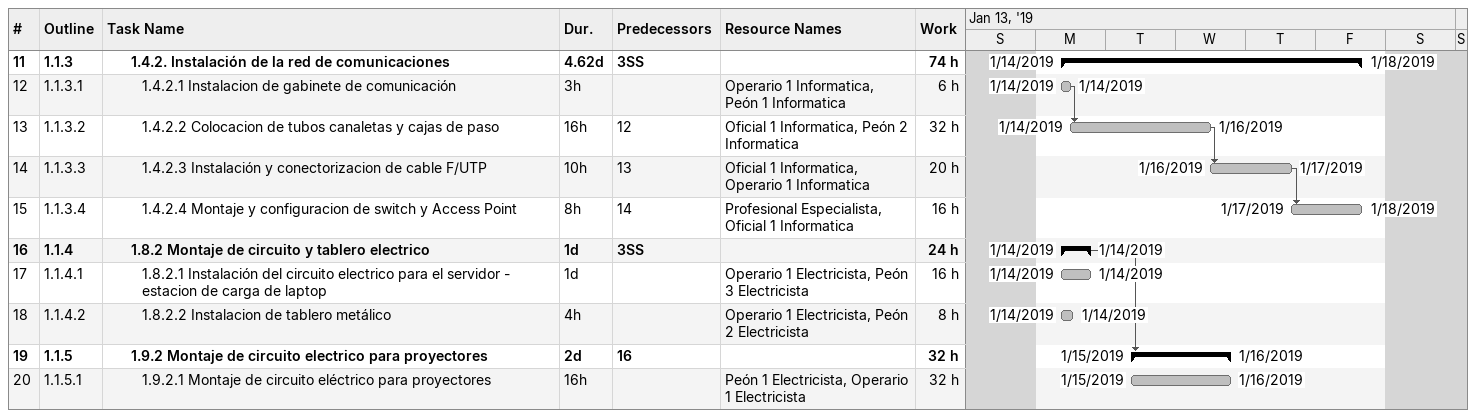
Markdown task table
| ID | WBS | Task | Duration | Start | Finish | Predecessors | Resources | Work (h) |
|---|---|---|---|---|---|---|---|---|
| 11 | 1.1.3 | **1.4.2. Instalación de la red de comunicaciones** | 4.62d | 2019-01-14 | 2019-01-18 | 3SS |  | 74 |
| 12 | 1.1.3.1 | 1.4.2.1 Instalacion de gabinete de comunicación | 3h | 2019-01-14 | 2019-01-14 |  | Operario 1 Informatica, Peón 1 Informatica | 6 |
| 13 | 1.1.3.2 | 1.4.2.2 Colocacion de tubos canaletas y cajas de paso | 16h | 2019-01-14 | 2019-01-16 | 12 | Oficial 1 Informatica, Peón 2 Informatica | 32 |
| 14 | 1.1.3.3 | 1.4.2.3 Instalación y conectorizacion de cable F/UTP | 10h | 2019-01-16 | 2019-01-17 | 13 | Oficial 1 Informatica, Operario 1 Informatica | 20 |
| 15 | 1.1.3.4 | 1.4.2.4 Montaje y configuracion de switch y Access Point | 8h | 2019-01-17 | 2019-01-18 | 14 | Profesional Especialista, Oficial 1 Informatica | 16 |
| 16 | 1.1.4 | **1.8.2 Montaje de circuito y tablero electrico** | 1d | 2019-01-14 | 2019-01-14 | 3SS |  | 24 |
| 17 | 1.1.4.1 | 1.8.2.1 Instalación del circuito electrico para el servidor - estacion de carga de laptop | 1d | 2019-01-14 | 2019-01-14 |  | Operario 1 Electricista, Peón 3 Electricista | 16 |
| 18 | 1.1.4.2 | 1.8.2.2 Instalacion de tablero metálico | 4h | 2019-01-14 | 2019-01-14 |  | Operario 1 Electricista, Peón 2 Electricista | 8 |
| 19 | 1.1.5 | **1.9.2 Montaje de circuito electrico para proyectores** | 2d | 2019-01-15 | 2019-01-16 | 16 |  | 32 |
| 20 | 1.1.5.1 | 1.9.2.1 Montaje de circuito eléctrico para proyectores | 16h | 2019-01-15 | 2019-01-16 |  | Peón 1 Electricista, Operario 1 Electricista | 32 |
